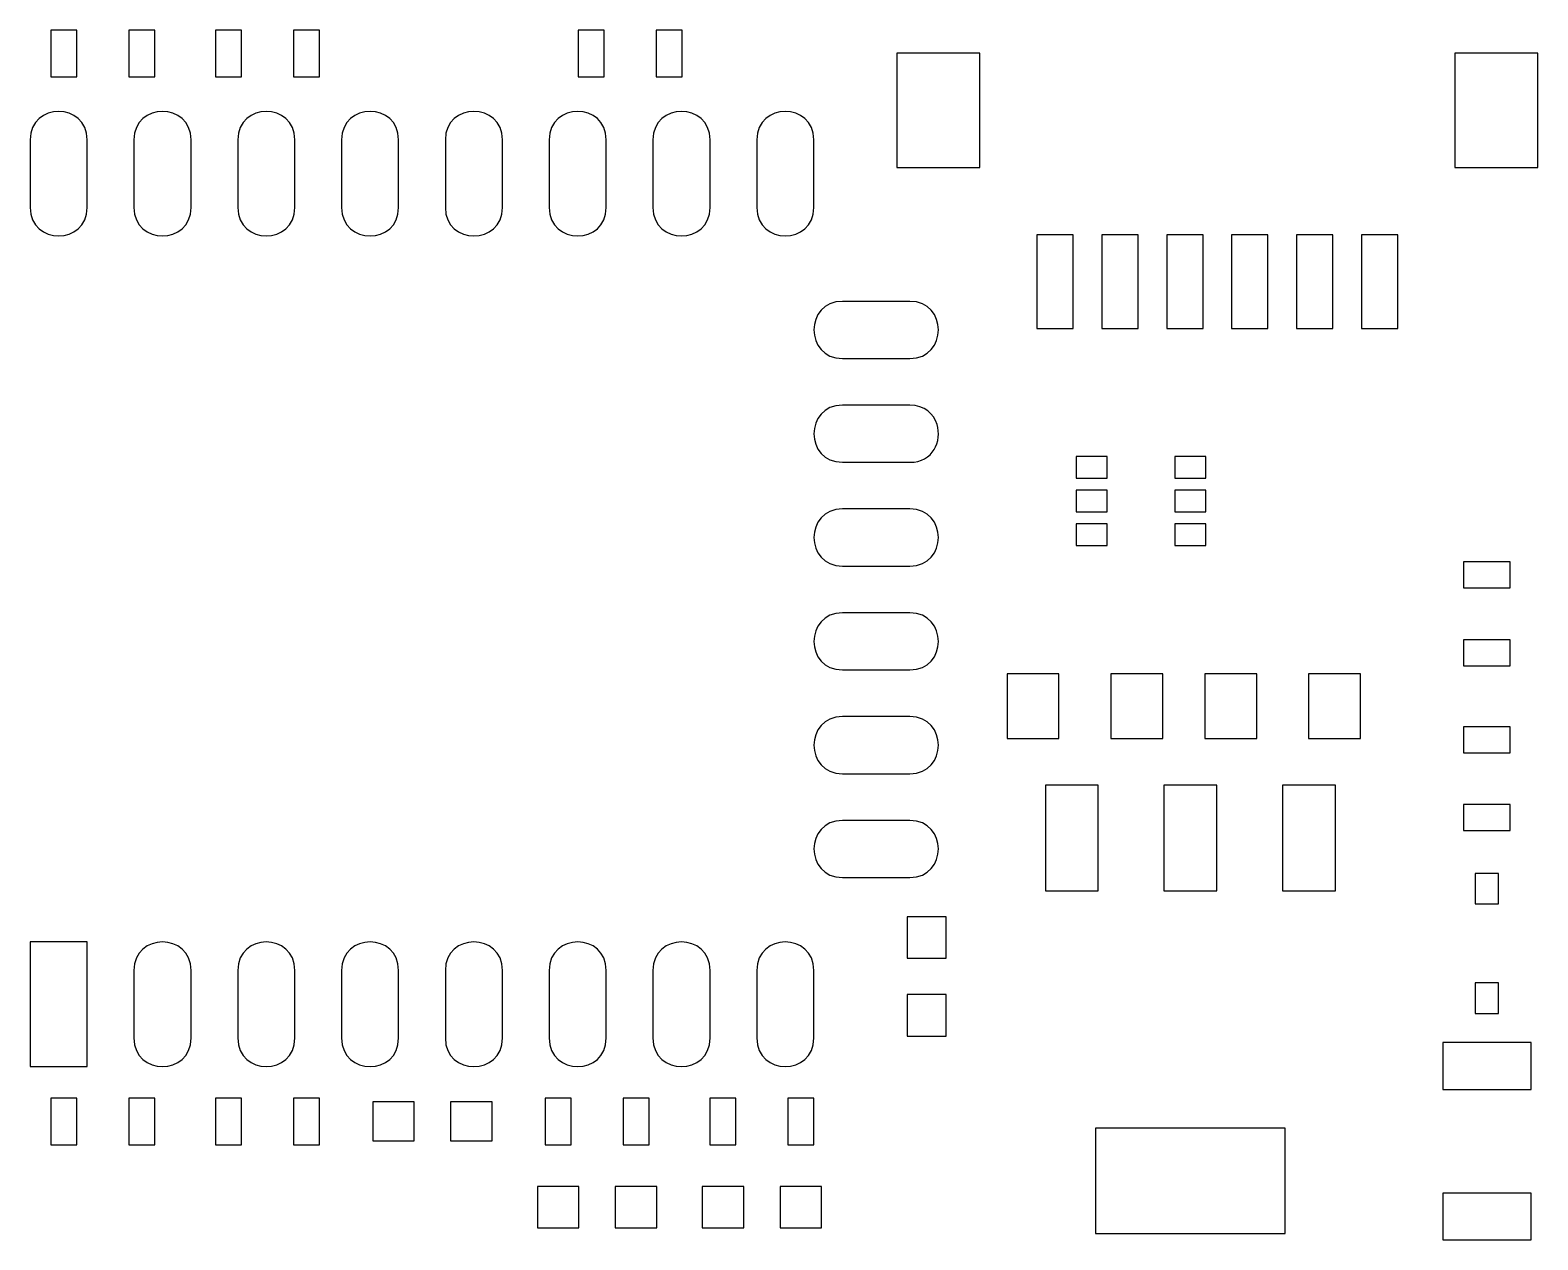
# Model space of a CAD drawing. Extents: x 1.2 to 24.4, y 0.9 to 19.6.
import ezdxf

# ---------------------------------------------------------------- set-up
doc = ezdxf.new("R2010")
doc.units = 0
doc.layers.get('0').update_dxf_attribs({"linetype": 'CONTINUOUS'})

msp = doc.modelspace()

# ---------------------------------------------------------------- linework, layer by layer
at = {"color": 7}
for p, q in [((1.880746, 19.575859), (1.480564, 19.575859)), ((1.480564, 19.575859), (1.480564, 18.855972)), ((1.880746, 18.855972), (1.880746, 19.575859)), ((3.081293, 19.575859), (2.681111, 19.575859)), ((2.681111, 19.575859), (2.681111, 18.855972)), ((3.081293, 18.855972), (3.081293, 19.575859)), ((4.420746, 19.575859), (4.020564, 19.575859)), ((4.020564, 19.575859), (4.020564, 18.855972)), ((4.420746, 18.855972), (4.420746, 19.575859)), ((5.621293, 19.575859), (5.221111, 19.575859)), ((5.221111, 19.575859), (5.221111, 18.855972)), ((5.621293, 18.855972), (5.621293, 19.575859)), ((10.008967, 19.575859), (9.608785, 19.575859)), ((9.608785, 19.575859), (9.608785, 18.855972)), ((10.008967, 18.855972), (10.008967, 19.575859)), ((11.209514, 19.575859), (10.809332, 19.575859)), ((10.809332, 19.575859), (10.809332, 18.855972)), ((11.209514, 18.855972), (11.209514, 19.575859)), ((15.801137, 19.219774), (14.521215, 19.219774)), ((14.521215, 19.219774), (14.521215, 17.460295)), ((15.801137, 17.460295), (15.801137, 19.219774)), ((24.401198, 19.219774), (23.121276, 19.219774)), ((23.121276, 19.219774), (23.121276, 17.460295)), ((24.401198, 17.460295), (24.401198, 19.219774)), ((1.480564, 18.855972), (1.880746, 18.855972)), ((2.681111, 18.855972), (3.081293, 18.855972)), ((4.020564, 18.855972), (4.420746, 18.855972)), ((5.221111, 18.855972), (5.621293, 18.855972)), ((9.608785, 18.855972), (10.008967, 18.855972)), ((10.809332, 18.855972), (11.209514, 18.855972)), ((1.161962, 17.884731), (1.161962, 16.844037)), ((2.041701, 16.844037), (2.041701, 17.884731)), ((2.761588, 17.884731), (2.761588, 16.844037)), ((3.642431, 16.844037), (3.642431, 17.884731)), ((4.362318, 17.884731), (4.362318, 16.844037)), ((5.242057, 16.844037), (5.242057, 17.884731)), ((5.961944, 17.884731), (5.961944, 16.844037)), ((6.841684, 16.844037), (6.841684, 17.884731)), ((7.561571, 17.884731), (7.561571, 16.844037)), ((8.442413, 16.844037), (8.442413, 17.884731)), ((9.1623, 17.884731), (9.1623, 16.844037)), ((10.04204, 16.844037), (10.04204, 17.884731)), ((10.761927, 17.884731), (10.761927, 16.844037)), ((11.641667, 16.844037), (11.641667, 17.884731)), ((12.361554, 17.884731), (12.361554, 16.844037)), ((13.242396, 16.844037), (13.242396, 17.884731)), ((14.521215, 17.460295), (15.801137, 17.460295)), ((23.121276, 17.460295), (24.401198, 17.460295)), ((17.240912, 16.419601), (16.680877, 16.419601)), ((16.680877, 16.419601), (16.680877, 14.979826)), ((17.240912, 14.979826), (17.240912, 16.419601)), ((18.240816, 16.419601), (17.680781, 16.419601)), ((17.680781, 16.419601), (17.680781, 14.979826)), ((18.240816, 14.979826), (18.240816, 16.419601)), ((19.24072, 16.419601), (18.680686, 16.419601)), ((18.680686, 16.419601), (18.680686, 14.979826)), ((19.24072, 14.979826), (19.24072, 16.419601)), ((20.240625, 16.419601), (19.68059, 16.419601)), ((19.68059, 16.419601), (19.68059, 14.979826)), ((20.240625, 14.979826), (20.240625, 16.419601)), ((21.24053, 16.419601), (20.680495, 16.419601)), ((20.680495, 16.419601), (20.680495, 14.979826)), ((21.24053, 14.979826), (21.24053, 16.419601)), ((22.241537, 16.419601), (21.681502, 16.419601)), ((21.681502, 16.419601), (21.681502, 14.979826)), ((22.241537, 14.979826), (22.241537, 16.419601)), ((14.721857, 15.396545), (13.682266, 15.396545)), ((16.680877, 14.979826), (17.240912, 14.979826)), ((17.680781, 14.979826), (18.240816, 14.979826)), ((18.680686, 14.979826), (19.24072, 14.979826)), ((19.68059, 14.979826), (20.240625, 14.979826)), ((20.680495, 14.979826), (21.24053, 14.979826)), ((21.681502, 14.979826), (22.241537, 14.979826)), ((13.682266, 14.515703), (14.721857, 14.515703)), ((14.721857, 13.795816), (13.682266, 13.795816)), ((13.682266, 12.916076), (14.721857, 12.916076)), ((17.764566, 13.007578), (17.285009, 13.007578)), ((17.285009, 13.007578), (17.285009, 12.671337)), ((17.764566, 12.671337), (17.764566, 13.007578)), ((19.284818, 13.007578), (18.80526, 13.007578)), ((18.80526, 13.007578), (18.80526, 12.671337)), ((19.284818, 12.671337), (19.284818, 13.007578)), ((17.285009, 12.671337), (17.764566, 12.671337)), ((18.80526, 12.671337), (19.284818, 12.671337)), ((17.764566, 12.487231), (17.285009, 12.487231)), ((17.285009, 12.487231), (17.285009, 12.15099)), ((17.764566, 12.15099), (17.764566, 12.487231)), ((19.284818, 12.487231), (18.80526, 12.487231)), ((18.80526, 12.487231), (18.80526, 12.15099)), ((19.284818, 12.15099), (19.284818, 12.487231)), ((14.721857, 12.196189), (13.682266, 12.196189)), ((17.285009, 12.15099), (17.764566, 12.15099)), ((18.80526, 12.15099), (19.284818, 12.15099)), ((17.764566, 11.967986), (17.285009, 11.967986)), ((17.285009, 11.967986), (17.285009, 11.631745)), ((17.764566, 11.631745), (17.764566, 11.967986)), ((19.284818, 11.967986), (18.80526, 11.967986)), ((18.80526, 11.967986), (18.80526, 11.631745)), ((19.284818, 11.631745), (19.284818, 11.967986)), ((17.285009, 11.631745), (17.764566, 11.631745)), ((18.80526, 11.631745), (19.284818, 11.631745)), ((13.682266, 11.31645), (14.721857, 11.31645)), ((23.976762, 11.380391), (23.256875, 11.380391)), ((23.256875, 11.380391), (23.256875, 10.980208)), ((23.976762, 10.980208), (23.976762, 11.380391)), ((23.256875, 10.980208), (23.976762, 10.980208)), ((14.721857, 10.596563), (13.682266, 10.596563)), ((23.976762, 10.179844), (23.256875, 10.179844)), ((23.256875, 10.179844), (23.256875, 9.779662)), ((23.976762, 9.779662), (23.976762, 10.179844)), ((23.256875, 9.779662), (23.976762, 9.779662)), ((13.682266, 9.71572), (14.721857, 9.71572)), ((17.019323, 9.657292), (16.218958, 9.657292)), ((16.218958, 9.657292), (16.218958, 8.657387)), ((17.019323, 8.657387), (17.019323, 9.657292)), ((18.620052, 9.657292), (17.819688, 9.657292)), ((17.819688, 9.657292), (17.819688, 8.657387)), ((18.620052, 8.657387), (18.620052, 9.657292)), ((20.067543, 9.657292), (19.267179, 9.657292)), ((19.267179, 9.657292), (19.267179, 8.657387)), ((20.067543, 8.657387), (20.067543, 9.657292)), ((21.668273, 9.657292), (20.867908, 9.657292)), ((20.867908, 9.657292), (20.867908, 8.657387)), ((21.668273, 8.657387), (21.668273, 9.657292)), ((14.721857, 8.995833), (13.682266, 8.995833)), ((23.976762, 8.840391), (23.256875, 8.840391)), ((23.256875, 8.840391), (23.256875, 8.440208)), ((23.976762, 8.440208), (23.976762, 8.840391)), ((16.218958, 8.657387), (17.019323, 8.657387)), ((17.819688, 8.657387), (18.620052, 8.657387)), ((19.267179, 8.657387), (20.067543, 8.657387)), ((20.867908, 8.657387), (21.668273, 8.657387)), ((23.256875, 8.440208), (23.976762, 8.440208)), ((13.682266, 8.116094), (14.721857, 8.116094)), ((17.622352, 7.938602), (16.809861, 7.938602)), ((16.809861, 7.938602), (16.809861, 6.312518)), ((17.622352, 6.312518), (17.622352, 7.938602)), ((19.451285, 7.938602), (18.638793, 7.938602)), ((18.638793, 7.938602), (18.638793, 6.312518)), ((19.451285, 6.312518), (19.451285, 7.938602)), ((21.280217, 7.938602), (20.467726, 7.938602)), ((20.467726, 7.938602), (20.467726, 6.312518)), ((21.280217, 6.312518), (21.280217, 7.938602)), ((23.976762, 7.639844), (23.256875, 7.639844)), ((23.256875, 7.639844), (23.256875, 7.239662)), ((23.976762, 7.239662), (23.976762, 7.639844)), ((14.721857, 7.396207), (13.682266, 7.396207)), ((23.256875, 7.239662), (23.976762, 7.239662)), ((13.682266, 6.516467), (14.721857, 6.516467)), ((23.797066, 6.580408), (23.436571, 6.580408)), ((23.436571, 6.580408), (23.436571, 6.108568)), ((23.797066, 6.108568), (23.797066, 6.580408)), ((16.809861, 6.312518), (17.622352, 6.312518)), ((18.638793, 6.312518), (19.451285, 6.312518)), ((20.467726, 6.312518), (21.280217, 6.312518)), ((23.436571, 6.108568), (23.797066, 6.108568)), ((15.28079, 5.912335), (14.681068, 5.912335)), ((14.681068, 5.912335), (14.681068, 5.271823)), ((15.28079, 5.271823), (15.28079, 5.912335)), ((2.041701, 5.52428), (1.161962, 5.52428)), ((1.161962, 5.52428), (1.161962, 3.603845)), ((2.041701, 3.603845), (2.041701, 5.52428)), ((14.681068, 5.271823), (15.28079, 5.271823)), ((2.761588, 5.08441), (2.761588, 4.043715)), ((3.642431, 4.043715), (3.642431, 5.08441)), ((4.362318, 5.08441), (4.362318, 4.043715)), ((5.242057, 4.043715), (5.242057, 5.08441)), ((5.961944, 5.08441), (5.961944, 4.043715)), ((6.841684, 4.043715), (6.841684, 5.08441)), ((7.561571, 5.08441), (7.561571, 4.043715)), ((8.442413, 4.043715), (8.442413, 5.08441)), ((9.1623, 5.08441), (9.1623, 4.043715)), ((10.04204, 4.043715), (10.04204, 5.08441)), ((10.761927, 5.08441), (10.761927, 4.043715)), ((11.641667, 4.043715), (11.641667, 5.08441)), ((12.361554, 5.08441), (12.361554, 4.043715)), ((13.242396, 4.043715), (13.242396, 5.08441)), ((23.797066, 4.892587), (23.436571, 4.892587)), ((23.436571, 4.892587), (23.436571, 4.420746)), ((23.797066, 4.420746), (23.797066, 4.892587)), ((15.28079, 4.712891), (14.681068, 4.712891)), ((14.681068, 4.712891), (14.681068, 4.072379)), ((15.28079, 4.072379), (15.28079, 4.712891)), ((23.436571, 4.420746), (23.797066, 4.420746)), ((14.681068, 4.072379), (15.28079, 4.072379)), ((24.297569, 3.972057), (22.93717, 3.972057)), ((22.93717, 3.972057), (22.93717, 3.25217)), ((24.297569, 3.25217), (24.297569, 3.972057)), ((1.161962, 3.603845), (2.041701, 3.603845)), ((1.880746, 3.116571), (1.480564, 3.116571)), ((1.480564, 3.116571), (1.480564, 2.396684)), ((1.880746, 2.396684), (1.880746, 3.116571)), ((3.081293, 3.116571), (2.681111, 3.116571)), ((2.681111, 3.116571), (2.681111, 2.396684)), ((3.081293, 2.396684), (3.081293, 3.116571)), ((4.420746, 3.116571), (4.020564, 3.116571)), ((4.020564, 3.116571), (4.020564, 2.396684)), ((4.420746, 2.396684), (4.420746, 3.116571)), ((5.621293, 3.116571), (5.221111, 3.116571)), ((5.221111, 3.116571), (5.221111, 2.396684)), ((5.621293, 2.396684), (5.621293, 3.116571)), ((7.082014, 3.05704), (6.441502, 3.05704)), ((6.441502, 3.05704), (6.441502, 2.457318)), ((7.082014, 2.457318), (7.082014, 3.05704)), ((8.281458, 3.05704), (7.640946, 3.05704)), ((7.640946, 3.05704), (7.640946, 2.457318)), ((8.281458, 2.457318), (8.281458, 3.05704)), ((9.500746, 3.116571), (9.100564, 3.116571)), ((9.100564, 3.116571), (9.100564, 2.396684)), ((9.500746, 2.396684), (9.500746, 3.116571)), ((10.701293, 3.116571), (10.301111, 3.116571)), ((10.301111, 3.116571), (10.301111, 2.396684)), ((10.701293, 2.396684), (10.701293, 3.116571)), ((12.040746, 3.116571), (11.640564, 3.116571)), ((11.640564, 3.116571), (11.640564, 2.396684)), ((12.040746, 2.396684), (12.040746, 3.116571)), ((13.241293, 3.116571), (12.841111, 3.116571)), ((12.841111, 3.116571), (12.841111, 2.396684)), ((13.241293, 2.396684), (13.241293, 3.116571)), ((22.93717, 3.25217), (24.297569, 3.25217)), ((20.507413, 2.655755), (17.581563, 2.655755)), ((17.581563, 2.655755), (17.581563, 1.02967)), ((20.507413, 1.02967), (20.507413, 2.655755)), ((1.480564, 2.396684), (1.880746, 2.396684)), ((2.681111, 2.396684), (3.081293, 2.396684)), ((4.020564, 2.396684), (4.420746, 2.396684)), ((5.221111, 2.396684), (5.621293, 2.396684)), ((6.441502, 2.457318), (7.082014, 2.457318)), ((7.640946, 2.457318), (8.281458, 2.457318)), ((9.100564, 2.396684), (9.500746, 2.396684)), ((10.301111, 2.396684), (10.701293, 2.396684)), ((11.640564, 2.396684), (12.040746, 2.396684)), ((12.841111, 2.396684), (13.241293, 2.396684)), ((9.620912, 1.755069), (8.982604, 1.755069)), ((8.982604, 1.755069), (8.982604, 1.116762)), ((9.620912, 1.116762), (9.620912, 1.755069)), ((10.819254, 1.755069), (10.180946, 1.755069)), ((10.180946, 1.755069), (10.180946, 1.116762)), ((10.819254, 1.116762), (10.819254, 1.755069)), ((12.160912, 1.755069), (11.522604, 1.755069)), ((11.522604, 1.755069), (11.522604, 1.116762)), ((12.160912, 1.116762), (12.160912, 1.755069)), ((13.359254, 1.755069), (12.720946, 1.755069)), ((12.720946, 1.755069), (12.720946, 1.116762)), ((13.359254, 1.116762), (13.359254, 1.755069)), ((24.297569, 1.652543), (22.93717, 1.652543)), ((22.93717, 1.652543), (22.93717, 0.932656)), ((24.297569, 0.932656), (24.297569, 1.652543)), ((8.982604, 1.116762), (9.620912, 1.116762)), ((10.180946, 1.116762), (10.819254, 1.116762)), ((11.522604, 1.116762), (12.160912, 1.116762)), ((12.720946, 1.116762), (13.359254, 1.116762)), ((17.581563, 1.02967), (20.507413, 1.02967)), ((22.93717, 0.932656), (24.297569, 0.932656))]:
    msp.add_line(p, q, dxfattribs=at)
for points in [[(2.041701, 17.884731), (2.041701, 18.471224), (1.161962, 18.471224), (1.161962, 17.884731)], [(3.642431, 17.884731), (3.642431, 18.471224), (2.761588, 18.471224), (2.761588, 17.884731)], [(5.242057, 17.884731), (5.242057, 18.471224), (4.362318, 18.471224), (4.362318, 17.884731)], [(6.841684, 17.884731), (6.841684, 18.471224), (5.961944, 18.471224), (5.961944, 17.884731)], [(8.442413, 17.884731), (8.442413, 18.471224), (7.561571, 18.471224), (7.561571, 17.884731)], [(10.04204, 17.884731), (10.04204, 18.471224), (9.1623, 18.471224), (9.1623, 17.884731)], [(11.641667, 17.884731), (11.641667, 18.471224), (10.761927, 18.471224), (10.761927, 17.884731)], [(13.242396, 17.884731), (13.242396, 18.471224), (12.361554, 18.471224), (12.361554, 17.884731)], [(1.161962, 16.844037), (1.161962, 16.257543), (2.041701, 16.257543), (2.041701, 16.844037)], [(2.761588, 16.844037), (2.761588, 16.257543), (3.642431, 16.257543), (3.642431, 16.844037)], [(4.362318, 16.844037), (4.362318, 16.257543), (5.242057, 16.257543), (5.242057, 16.844037)], [(5.961944, 16.844037), (5.961944, 16.257543), (6.841684, 16.257543), (6.841684, 16.844037)], [(7.561571, 16.844037), (7.561571, 16.257543), (8.442413, 16.257543), (8.442413, 16.844037)], [(9.1623, 16.844037), (9.1623, 16.257543), (10.04204, 16.257543), (10.04204, 16.844037)], [(10.761927, 16.844037), (10.761927, 16.257543), (11.641667, 16.257543), (11.641667, 16.844037)], [(12.361554, 16.844037), (12.361554, 16.257543), (13.242396, 16.257543), (13.242396, 16.844037)], [(13.682266, 15.396545), (13.095773, 15.396545), (13.095773, 14.515703), (13.682266, 14.515703)], [(14.721857, 14.515703), (15.308351, 14.515703), (15.308351, 15.396545), (14.721857, 15.396545)], [(13.682266, 13.795816), (13.095773, 13.795816), (13.095773, 12.916076), (13.682266, 12.916076)], [(15.140112, 13.499815), (15.089516, 13.662583), (14.950098, 13.795816), (14.721857, 13.795816)], [(14.721857, 12.916076), (15.080111, 12.916076), (15.219529, 13.244329), (15.140112, 13.499815)], [(13.682266, 12.196189), (13.095773, 12.196189), (13.095773, 11.31645), (13.682266, 11.31645)], [(14.721857, 11.31645), (15.308351, 11.31645), (15.308351, 12.196189), (14.721857, 12.196189)], [(13.682266, 10.596563), (13.095773, 10.596563), (13.095773, 9.71572), (13.682266, 9.71572)], [(14.721857, 9.71572), (15.308351, 9.71572), (15.308351, 10.596563), (14.721857, 10.596563)], [(13.682266, 8.995833), (13.095773, 8.995833), (13.095773, 8.116094), (13.682266, 8.116094)], [(14.721857, 8.116094), (15.308351, 8.116094), (15.308351, 8.995833), (14.721857, 8.995833)], [(13.682266, 7.396207), (13.095773, 7.396207), (13.095773, 6.516467), (13.682266, 6.516467)], [(14.721857, 6.516467), (15.308351, 6.516467), (15.308351, 7.396207), (14.721857, 7.396207)], [(3.642431, 5.08441), (3.642431, 5.670903), (2.761588, 5.670903), (2.761588, 5.08441)], [(5.242057, 5.08441), (5.242057, 5.670903), (4.362318, 5.670903), (4.362318, 5.08441)], [(6.841684, 5.08441), (6.841684, 5.670903), (5.961944, 5.670903), (5.961944, 5.08441)], [(8.442413, 5.08441), (8.442413, 5.670903), (7.561571, 5.670903), (7.561571, 5.08441)], [(10.04204, 5.08441), (10.04204, 5.670903), (9.1623, 5.670903), (9.1623, 5.08441)], [(11.641667, 5.08441), (11.641667, 5.670903), (10.761927, 5.670903), (10.761927, 5.08441)], [(13.242396, 5.08441), (13.242396, 5.670903), (12.361554, 5.670903), (12.361554, 5.08441)], [(2.761588, 4.043715), (2.761588, 3.457222), (3.642431, 3.457222), (3.642431, 4.043715)], [(4.362318, 4.043715), (4.362318, 3.457222), (5.242057, 3.457222), (5.242057, 4.043715)], [(5.961944, 4.043715), (5.961944, 3.457222), (6.841684, 3.457222), (6.841684, 4.043715)], [(7.561571, 4.043715), (7.561571, 3.457222), (8.442413, 3.457222), (8.442413, 4.043715)], [(9.1623, 4.043715), (9.1623, 3.457222), (10.04204, 3.457222), (10.04204, 4.043715)], [(10.761927, 4.043715), (10.761927, 3.457222), (11.641667, 3.457222), (11.641667, 4.043715)], [(12.361554, 4.043715), (12.361554, 3.457222), (13.242396, 3.457222), (13.242396, 4.043715)]]:
    msp.add_open_spline(points, degree=3, dxfattribs=at)

doc.saveas('drawing.dxf')
